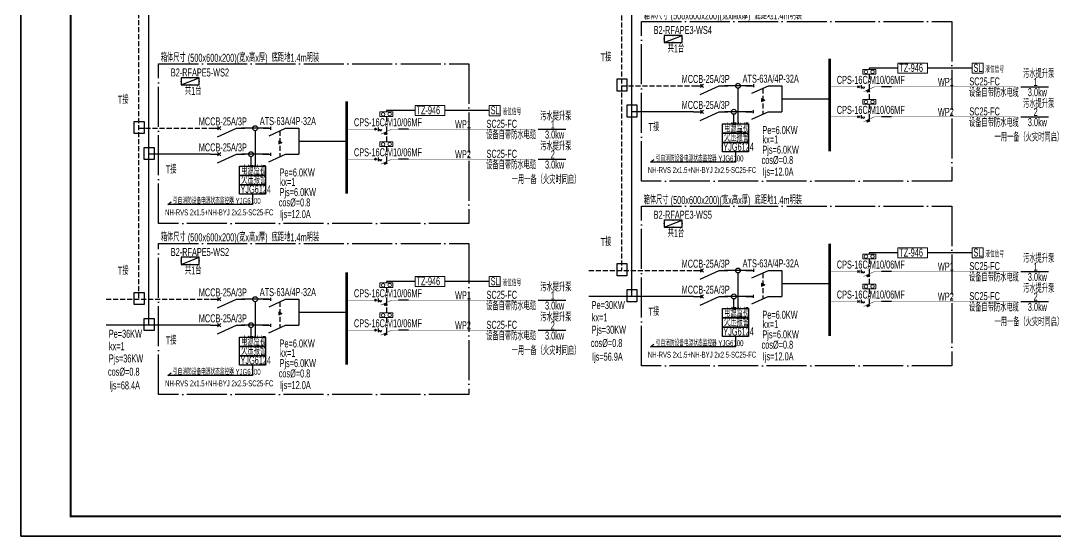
# Model space of a CAD drawing. Extents: x 776418 to 2076422, y -1170708 to 498544.
# Drawn here: x 908843 to 960562, y -1017069 to -991290 of the extents above; entities that cross this region are included whole.
import ezdxf

# ---------------------------------------------------------------- set-up
doc = ezdxf.new("R2010")
doc.units = 0
doc.header["$LTSCALE"] = 1000
doc.header["$MEASUREMENT"] = 0
for name, pattern in [('CONTINOUS', [0]), ('DASH', [0.35, 0.25, -0.1]), ('DASHDOT2', [0.5, 0.25, -0.125, 0, -0.125]), ('DOTE', [2.42, 2, -0.2, 0.02, -0.2]), ('HIDDEN', [0.375, 0.25, -0.125])]:
    doc.linetypes.add(name, pattern=pattern)
doc.layers.get('0').update_dxf_attribs({"linetype": 'CONTINUOUS'})
for name, color, linetype in [('D-TEXT', 7, 'CONTINUOUS'), ('DIM-动力', 3, 'CONTINUOUS'), ('DQ', 255, 'CONTINOUS'), ('EL-SYSTEM', 1, 'CONTINUOUS'), ('ELEMENT', 3, 'CONTINUOUS'), ('EQUIP-箱柜', 3, 'CONTINUOUS'), ('TEL_TITLE', 7, 'CONTINUOUS'), ('WIRE-母线', 6, 'CONTINUOUS'), ('WIRE-照明', 1, 'CONTINUOUS'), ('WIRE-系统', 4, 'CONTINUOUS'), ('WIRE-通讯', 4, 'CONTINUOUS')]:
    doc.layers.add(name, color=color, linetype=linetype)
doc.layers.add('层1', color=7, linetype='CONTINUOUS', lineweight=0)
doc.styles.add('_JD', font='ros.shx', dxfattribs={"width": 0.8, "bigfont": 'JD.shx'})
doc.styles.add('_TCH_LABEL', font='COMPLEX', dxfattribs={"bigfont": 'GBCBIG'})
doc.styles.add('DIM_FONT', font='SIMPLEX', dxfattribs={"width": 0.7, "bigfont": 'GBCBIG'})
doc.styles.get("Standard").update_dxf_attribs({"font": 'gbenor.shx', "bigfont": 'gbcbig.shx'})

# ---------------------------------------------------------------- blocks, each defined once
blk = doc.blocks.new('$element$00000596')
at = {"const_width": 0.0233}
for points in [[(0, 0), (0, -0.25)], [(-0.25, -0.2), (0, -0.75), (0, -1)]]:
    blk.add_lwpolyline(points, dxfattribs=at)
blk.add_arc((-0.008, -0.192), 0.0589, 81.8699, 278.1301)
at = {"flags": 9}
blk.add_attdef('S', (0, 0), '', height=0.00000667, dxfattribs=at)
blk = doc.blocks.new('KBO')
at = {"lineweight": 30}
for p, q in [((-1003, -47), (-1097, 47)), ((-1097, -47), (-1003, 47))]:
    blk.add_line(p, q, dxfattribs=at)
at = {"color": 2, "lineweight": 25}
blk.add_line((-921, 91), (-921, -91), dxfattribs=at)
at = {"color": 2}
for p, q in [((-644, -187), (-514, -129)), ((-641, -193), (-511, -135)), ((-638, -199), (-509, -141)), ((-636, -205), (-506, -147)), ((-633, -211), (-503, -153)), ((-630, -217), (-501, -159)), ((-628, -222), (-498, -165)), ((-625, -228), (-495, -171)), ((-623, -234), (-493, -177)), ((-620, -240), (-490, -182)), ((-617, -246), (-487, -188)), ((-615, -252), (-485, -194)), ((-612, -258), (-482, -200)), ((-609, -264), (-480, -206))]:
    blk.add_line(p, q, dxfattribs=at)
blk.add_lwpolyline([(-645, -183), (-515, -125), (-478, -210), (-608, -268)], close=True)
at = {"layer": 'ELEMENT', "xscale": 999.9899999999907, "yscale": 999.9899999999907, "zscale": 999.9899999999907, "rotation": 90}
blk.add_blockref('$element$00000596', (-1000, 0), dxfattribs=at)
blk = doc.blocks.new('M_M8')
for p, q in [((-0.25, -0.2), (0, -0.75)), ((0.05, -0.25), (-0.05, -0.25))]:
    blk.add_line(p, q)
for points in [[(0, 0), (0, -0.25)], [(0, -0.75), (0, -1)]]:
    blk.add_lwpolyline(points)
at = {"style": 'DIM_FONT', "width": 0.8, "flags": 9}
blk.add_attdef('S', (0.25, -0.5), '', height=0.2, dxfattribs=at)
blk = doc.blocks.new('M_M7')
for p, q in [((-0.25, -0.2), (0, -0.75)), ((-0.047, -0.297), (0.047, -0.203)), ((-0.047, -0.203), (0.047, -0.297))]:
    blk.add_line(p, q)
for points in [[(0, 0), (0, -0.25)], [(0, -0.75), (0, -1)]]:
    blk.add_lwpolyline(points)
at = {"width": 0.8, "flags": 9}
blk.add_attdef('S', (0.25, -0.5), '', height=0.2, dxfattribs=at)
blk = doc.blocks.new('$equip$00001416')
for p, q in [((0.75, 0.6), (-0.75, 0.6)), ((-0.75, 0), (0.75, 0.6)), ((-0.75, 0.6), (-0.75, 0)), ((-0.75, 0), (0.75, 0)), ((0.75, 0), (0.75, 0.6))]:
    blk.add_line(p, q)
for p in [(-0.75, 0.3), (0, 0.6), (0, 0), (0.75, 0.3)]:
    blk.add_point(p)
at = {"style": '_TCH_LABEL', "flags": 9}
blk.add_attdef('A', (0, 0), '', height=0.00002, dxfattribs=at)
blk = doc.blocks.new('A$C00115E70')
at = {"layer": 'WIRE-通讯', "ltscale": 0.001}
blk.add_lwpolyline([(-84100, 59400), (0, 59400), (0, 0), (-84100, 0)], close=True, dxfattribs=at)

msp = doc.modelspace()

# ---------------------------------------------------------------- linework, layer by layer
at = {"linetype": 'DOTE'}
for p, q in [((939874, -991334), (955384, -991334)), ((939874, -999310), (939874, -991334)), ((955384, -991334), (955384, -999310)), ((915738, -993455), (931248, -993455)), ((915738, -1001430), (915738, -993455)), ((931248, -993455), (931248, -1001430)), ((955384, -999310), (939874, -999310)), ((939874, -1000568), (955384, -1000568)), ((939874, -1008543), (939874, -1000568)), ((955384, -1000568), (955384, -1008543)), ((931248, -1001430), (915738, -1001430)), ((915738, -1002431), (931248, -1002431)), ((915738, -1009979), (915738, -1002431)), ((931248, -1002431), (931248, -1009979)), ((955384, -1008543), (939874, -1008543)), ((931248, -1009979), (915738, -1009979))]:
    msp.add_line(p, q, dxfattribs=at)
at = {"color": 1, "lineweight": 25}
for p, q in [((952370, -994597), (951866, -994597)), ((952370, -996097), (951866, -996097)), ((928234, -996717), (927730, -996717)), ((928234, -998217), (927730, -998217)), ((952370, -1003830), (951866, -1003830)), ((928234, -1005266), (927730, -1005266)), ((952370, -1005330), (951866, -1005330)), ((928234, -1006766), (927730, -1006766))]:
    msp.add_line(p, q, dxfattribs=at)
at = {"lineweight": 0}
for points in [[(956398, -993412), (956949, -993412), (956949, -993919), (956398, -993919)], [(932262, -995532), (932813, -995532), (932813, -996039), (932262, -996039)], [(956398, -1002645), (956949, -1002645), (956949, -1003152), (956398, -1003152)], [(932262, -1004082), (932813, -1004082), (932813, -1004588), (932262, -1004588)]]:
    msp.add_lwpolyline(points, close=True, dxfattribs=at)
at = {"layer": 'D-TEXT'}
for p, q in [((958845, -994597), (960223, -994597)), ((958845, -996097), (960223, -996097)), ((934709, -996718), (936087, -996718)), ((934709, -998218), (936087, -998218)), ((958845, -1003831), (960223, -1003831)), ((934709, -1005267), (936087, -1005267)), ((958845, -1005331), (960223, -1005331)), ((934709, -1006767), (936087, -1006767))]:
    msp.add_line(p, q, dxfattribs=at)
for points in [[(937525, -993431, 0, 0, 0), (938463, -993431, 0, 0, 0), (938767, -994054, 80, 0, 0), (938899, -994323, 0, 0, 0)], [(913390, -995551, 0, 0, 0), (914327, -995551, 0, 0, 0), (914632, -996174, 80, 0, 0), (914763, -996444, 0, 0, 0)], [(940778, -996916, 0, 0, 0), (939841, -996916, 0, 0, 0), (939536, -996293, 80, 0, 0), (939405, -996024, 0, 0, 0)], [(916642, -999037, 0, 0, 0), (915705, -999037, 0, 0, 0), (915400, -998414, 80, 0, 0), (915269, -998144, 0, 0, 0)], [(937525, -1002664, 0, 0, 0), (938463, -1002664, 0, 0, 0), (938767, -1003287, 80, 0, 0), (938899, -1003557, 0, 0, 0)], [(913390, -1004100, 0, 0, 0), (914327, -1004100, 0, 0, 0), (914632, -1004723, 80, 0, 0), (914763, -1004993, 0, 0, 0)], [(940778, -1006150, 0, 0, 0), (939841, -1006150, 0, 0, 0), (939536, -1005527, 80, 0, 0), (939405, -1005257, 0, 0, 0)], [(916642, -1007586, 0, 0, 0), (915705, -1007586, 0, 0, 0), (915400, -1006963, 80, 0, 0), (915269, -1006693, 0, 0, 0)]]:
    msp.add_lwpolyline(points, format="xyseb", dxfattribs=at)
at = {"layer": 'DIM-动力', "ltscale": 0.001}
msp.add_lwpolyline([(908843, -1017069), (992943, -1017069), (992943, -957669), (908843, -957669)], close=True, dxfattribs=at)
at = {"layer": 'DQ'}
for p, q in [((944696, -994670), (944696, -996448)), ((944493, -996448), (944493, -995969)), ((920560, -996791), (920560, -998568)), ((920357, -998568), (920357, -998090)), ((944570, -997851), (944570, -998365)), ((940333, -998365), (940497, -998231)), ((944570, -998365), (940333, -998365)), ((920434, -999971), (920434, -1000485)), ((916197, -1000485), (916361, -1000351)), ((920434, -1000485), (916197, -1000485)), ((944696, -1003904), (944696, -1005681)), ((920560, -1005340), (920560, -1007117)), ((944493, -1005681), (944493, -1005203)), ((920357, -1007117), (920357, -1006639)), ((940333, -1007598), (940497, -1007464)), ((944570, -1007084), (944570, -1007598)), ((944570, -1007598), (940333, -1007598)), ((916197, -1009034), (916361, -1008900)), ((920434, -1009034), (916197, -1009034)), ((920434, -1008521), (920434, -1009034))]:
    msp.add_line(p, q, dxfattribs=at)
for points in [[(943920, -996448), (945220, -996448), (945220, -996916), (943920, -996916)], [(943920, -996916), (945220, -996916), (945220, -997383), (943920, -997383)], [(943920, -997383), (945220, -997383), (945220, -997851), (943920, -997851)], [(919784, -998568), (921084, -998568), (921084, -999036), (919784, -999036)], [(919784, -999036), (921084, -999036), (921084, -999504), (919784, -999504)], [(919784, -999504), (921084, -999504), (921084, -999971), (919784, -999971)], [(943920, -1005681), (945220, -1005681), (945220, -1006149), (943920, -1006149)], [(943920, -1006149), (945220, -1006149), (945220, -1006617), (943920, -1006617)], [(943920, -1006617), (945220, -1006617), (945220, -1007084), (943920, -1007084)], [(919784, -1007117), (921084, -1007117), (921084, -1007585), (919784, -1007585)], [(919784, -1007585), (921084, -1007585), (921084, -1008053), (919784, -1008053)], [(919784, -1008053), (921084, -1008053), (921084, -1008521), (919784, -1008521)]]:
    msp.add_lwpolyline(points, close=True, dxfattribs=at)
for centre in [(944701, -994546), (944493, -995845), (920566, -996666), (920357, -997965), (944701, -1003779), (920566, -1005216), (944493, -1005078), (920357, -1006515)]:
    msp.add_circle(centre, 124, dxfattribs=at)
at = {"layer": 'EL-SYSTEM'}
for points in [[(938652, -994204), (939147, -994204), (939147, -994812), (938652, -994812)], [(939152, -995503), (939647, -995503), (939647, -996111), (939152, -996111)], [(914516, -996324), (915011, -996324), (915011, -996933), (914516, -996933)], [(915016, -997623), (915511, -997623), (915511, -998232), (915016, -998232)], [(938652, -1003437), (939147, -1003437), (939147, -1004046), (938652, -1004046)], [(914516, -1004873), (915011, -1004873), (915011, -1005482), (914516, -1005482)], [(939152, -1004736), (939647, -1004736), (939647, -1005345), (939152, -1005345)], [(915016, -1006172), (915511, -1006172), (915511, -1006781), (915016, -1006781)]]:
    msp.add_lwpolyline(points, close=True, dxfattribs=at)
at = {"layer": 'TEL_TITLE'}
msp.add_lwpolyline([(908843, -1017069), (992943, -1017069), (992943, -957669), (908843, -957669)], close=True, dxfattribs=at)
at = {"layer": 'TEL_TITLE', "const_width": 100}
msp.add_lwpolyline([(911343, -1016069), (991943, -1016069), (991943, -958669), (911343, -958669)], close=True, dxfattribs=at)
at = {"layer": 'WIRE-母线', "const_width": 133}
for points in [[(949275, -993197), (949275, -997825)], [(925139, -995317), (925139, -999945)], [(949275, -1002430), (949275, -1007058)], [(925139, -1003866), (925139, -1008494)]]:
    msp.add_lwpolyline(points, dxfattribs=at)
at = {"layer": 'WIRE-照明', "linetype": 'DASH'}
for p, q in [((914740, -973413), (914740, -1005216)), ((938876, -980526), (938876, -1003779)), ((938876, -994546), (942474, -994546)), ((914740, -996666), (918338, -996666)), ((937247, -1003779), (942474, -1003779)), ((913112, -1005216), (918338, -1005216))]:
    msp.add_line(p, q, dxfattribs=at)
at = {"layer": 'WIRE-照明'}
for p, q in [((915240, -973413), (915240, -1006515)), ((939376, -980526), (939376, -1005078)), ((945385, -994546), (944018, -994546)), ((946594, -994546), (946889, -994546)), ((946889, -994546), (946889, -995845)), ((945874, -995182), (945874, -995329)), ((945874, -995182), (946034, -995256)), ((945874, -995329), (946034, -995256)), ((946889, -995195), (949275, -995195)), ((942474, -995845), (939376, -995845)), ((945389, -995845), (944022, -995845)), ((946588, -995845), (946889, -995845)), ((921249, -996666), (919882, -996666)), ((922458, -996666), (922754, -996666)), ((922754, -996666), (922754, -997965)), ((921739, -997302), (921739, -997450)), ((921739, -997302), (921898, -997376)), ((921739, -997450), (921898, -997376)), ((922754, -997316), (925139, -997316)), ((918338, -997965), (915240, -997965)), ((921254, -997965), (919886, -997965)), ((922452, -997965), (922754, -997965)), ((945385, -1003779), (944018, -1003779)), ((946594, -1003779), (946889, -1003779)), ((946889, -1003779), (946889, -1005078)), ((945874, -1004415), (945874, -1004563)), ((945874, -1004415), (946034, -1004489)), ((945874, -1004563), (946034, -1004489)), ((946889, -1004429), (949275, -1004429)), ((921249, -1005216), (919882, -1005216)), ((922458, -1005216), (922754, -1005216)), ((922754, -1005216), (922754, -1006515)), ((942474, -1005078), (937247, -1005078)), ((945389, -1005078), (944022, -1005078)), ((946588, -1005078), (946889, -1005078)), ((921739, -1005852), (921739, -1005999)), ((921739, -1005852), (921898, -1005925)), ((921739, -1005999), (921898, -1005925)), ((922754, -1005865), (925139, -1005865)), ((918338, -1006515), (913112, -1006515)), ((921254, -1006515), (919886, -1006515)), ((922452, -1006515), (922754, -1006515))]:
    msp.add_line(p, q, dxfattribs=at)
at = {"layer": 'WIRE-照明', "linetype": 'HIDDEN'}
for p, q in [((945936, -994674), (945936, -995973)), ((921800, -996795), (921800, -998094)), ((945936, -1003908), (945936, -1005207)), ((921800, -1005344), (921800, -1006643))]:
    msp.add_line(p, q, dxfattribs=at)
at = {"layer": 'WIRE-系统', "const_width": 23.3}
for points in [[(949275, -994597), (950775, -994597)], [(951775, -994597), (955384, -994597)], [(955384, -994597), (958580, -994597)], [(949275, -996097), (950775, -996097)], [(951775, -996097), (955384, -996097)], [(955384, -996097), (958580, -996097)], [(925139, -996717), (926639, -996717)], [(927639, -996717), (931248, -996717)], [(931248, -996717), (934444, -996717)], [(925139, -998217), (926639, -998217)], [(927639, -998217), (931248, -998217)], [(931248, -998217), (934444, -998217)], [(949275, -1003830), (950775, -1003830)], [(951775, -1003830), (955384, -1003830)], [(955384, -1003830), (958580, -1003830)], [(925139, -1005266), (926639, -1005266)], [(927639, -1005266), (931248, -1005266)], [(931248, -1005266), (934444, -1005266)], [(949275, -1005330), (950775, -1005330)], [(951775, -1005330), (955384, -1005330)], [(955384, -1005330), (958580, -1005330)], [(925139, -1006766), (926639, -1006766)], [(927639, -1006766), (931248, -1006766)], [(931248, -1006766), (934444, -1006766)]]:
    msp.add_lwpolyline(points, dxfattribs=at)
at = {"layer": '层1', "color": 4, "linetype": 'DASHDOT2', "lineweight": -3}
for p, q in [((951260, -993963), (951259, -995232)), ((951260, -993664), (951260, -993732)), ((951260, -995463), (951259, -996222)), ((927124, -996083), (927123, -997352)), ((927124, -995784), (927124, -995852)), ((927124, -997583), (927123, -998343)), ((951260, -1003196), (951259, -1004465)), ((951260, -1002897), (951260, -1002965)), ((927124, -1004333), (927124, -1004401)), ((927124, -1004633), (927123, -1005901)), ((951260, -1004696), (951259, -1005456)), ((927124, -1006133), (927123, -1006892))]:
    msp.add_line(p, q, dxfattribs=at)
at = {"layer": '层1', "color": 4, "linetype": 'DASHDOT2', "lineweight": -3, "ltscale": 500}
for p, q in [((952691, -993664), (951260, -993664)), ((956398, -993665), (954181, -993665)), ((928555, -995785), (927124, -995784)), ((932262, -995786), (930045, -995785)), ((952691, -1002898), (951260, -1002897)), ((956398, -1002899), (954181, -1002898)), ((928555, -1004334), (927124, -1004333)), ((932262, -1004335), (930045, -1004334))]:
    msp.add_line(p, q, dxfattribs=at)
at = {"layer": '层1', "color": 6, "lineweight": 15}
for points in [[(952691, -993411), (954181, -993411), (954181, -993917), (952691, -993917)], [(928555, -995531), (930045, -995531), (930045, -996038), (928555, -996038)], [(952691, -1002644), (954181, -1002644), (954181, -1003151), (952691, -1003151)], [(928555, -1004080), (930045, -1004080), (930045, -1004587), (928555, -1004587)]]:
    msp.add_lwpolyline(points, close=True, dxfattribs=at)
at = {"layer": '层1', "color": 2, "linetype": 'Continuous', "lineweight": 15}
for points in [[(950935, -993963), (951585, -993963), (951585, -993732), (950935, -993732)], [(950935, -995463), (951585, -995463), (951585, -995232), (950935, -995232)], [(926799, -996083), (927449, -996083), (927449, -995852), (926799, -995852)], [(926799, -997583), (927449, -997583), (927449, -997352), (926799, -997352)], [(950935, -1003196), (951585, -1003196), (951585, -1002965), (950935, -1002965)], [(926799, -1004633), (927449, -1004633), (927449, -1004401), (926799, -1004401)], [(950935, -1004696), (951585, -1004696), (951585, -1004465), (950935, -1004465)], [(926799, -1006133), (927449, -1006133), (927449, -1005901), (926799, -1005901)]]:
    msp.add_lwpolyline(points, close=True, dxfattribs=at)
for centre in [(951098, -993848), (951422, -993846), (951098, -995348), (951422, -995346), (926963, -995969), (927286, -995967), (926963, -997469), (927286, -997467), (951098, -1003082), (951422, -1003080), (926963, -1004518), (927286, -1004516), (951098, -1004582), (951422, -1004580), (926963, -1006018), (927286, -1006016)]:
    msp.add_circle(centre, 87.9, dxfattribs=at)

# ---------------------------------------------------------------- block references
at = {"layer": 'DQ', "xscale": 1500, "yscale": 1500, "zscale": 1500, "rotation": 90}
for p in [(945094, -994546), (945088, -995845), (920958, -996666), (920952, -997965), (945094, -1003779), (920958, -1005216), (945088, -1005078), (920952, -1006515)]:
    msp.add_blockref('M_M8', p, dxfattribs=at)
at = {"layer": 'ELEMENT', "xscale": 1714.285714285681, "yscale": 1714.285714285681, "zscale": 1714.285714285681, "rotation": 90}
for p in [(942474, -994546), (942474, -995845), (918338, -996666), (918338, -997965), (942474, -1003779), (918338, -1005216), (942474, -1005078), (918338, -1006515)]:
    msp.add_blockref('M_M7', p, dxfattribs=at)
at = {"layer": 'EQUIP-箱柜', "ltscale": 0.001, "xscale": 600, "yscale": 600, "zscale": 600}
for p in [(941459, -992383), (917323, -994504), (941459, -1001617), (917323, -1003480)]:
    msp.add_blockref('$equip$00001416', p, dxfattribs=at)
at = {"layer": 'WIRE-通讯', "ltscale": 0.001}
msp.add_blockref('A$C00115E70', (992943, -1017069), dxfattribs=at)
at = {"layer": '层1', "color": 4, "lineweight": -3}
for p in [(951775, -994597), (951775, -996097), (927639, -996717), (927639, -998217), (951775, -1003830), (927639, -1005266), (951775, -1005330), (927639, -1006766)]:
    msp.add_blockref('KBO', p, dxfattribs=at)

# ---------------------------------------------------------------- texts
at = {"layer": 'D-TEXT', "style": '_JD', "width": 0.6}
for s, height, p in [('箱体尺寸 (500x600x200)(宽x高x厚)  底距地1.4m明装', 400, (939983, -991226)), ('B2-RFAPE3-WS4', 400, (940484, -991957)), ('共1台', 400, (941187, -992879)), ('箱体尺寸 (500x600x200)(宽x高x厚)  底距地1.4m明装', 400, (915847, -993346)), ('T接', 400, (937834, -993321)), ('TZ-946', 400, (952765, -993847)), ('SL', 400, (956472, -993848)), ('B2-RFAPE5-WS2', 400, (916348, -994078)), ('MCCB-25A/3P', 400, (941882, -994404)), ('ATS-63A/4P-32A', 400, (944931, -994390, -2980)), ('CPS-16C/M10/06MF', 400, (949639, -994449)), ('液位信号', 300, (957064, -993879)), ('污水提升泵', 400, (958950, -994151)), ('WP1', 400, (954692, -994548)), ('SC25-FC', 400, (956266, -994526)), ('1', 400, (959476, -994554)), ('T接', 400, (913698, -995441)), ('共1台', 400, (917051, -994999)), ('设备自带防水电缆', 400, (956247, -995092)), ('3.0kw', 400, (959189, -995064)), ('TZ-946', 400, (928629, -995967)), ('SL', 400, (932336, -995968)), ('MCCB-25A/3P', 400, (941882, -995703)), ('CPS-16C/M10/06MF', 400, (949639, -995949)), ('污水提升泵', 400, (958950, -995651)), ('MCCB-25A/3P', 400, (917746, -996525)), ('ATS-63A/4P-32A', 400, (920795, -996510, -2980)), ('液位信号', 300, (932928, -996000)), ('污水提升泵', 400, (934814, -996272)), ('WP2', 400, (954692, -996048)), ('SC25-FC', 400, (956266, -996026)), ('2', 400, (959476, -996054)), ('CPS-16C/M10/06MF', 400, (925503, -996569)), ('WP1', 400, (930556, -996668)), ('SC25-FC', 400, (932130, -996646)), ('1', 400, (935340, -996675)), ('T接', 400, (940230, -996806)), ('电源监视', 400, (944003, -996860, 37)), ('Pe=6.0KW', 400, (945920, -996959)), ('设备自带防水电缆', 400, (956247, -996592)), ('3.0kw', 400, (959189, -996564)), ('设备自带防水电缆', 400, (932111, -997212)), ('3.0kw', 400, (935054, -997184)), ('欠压报警', 400, (944003, -997328, 37)), ('kx=1', 400, (945926, -997428)), ('一用一备（火灾时同启）', 400, (957523, -997326)), ('MCCB-25A/3P', 400, (917746, -997824)), ('CPS-16C/M10/06MF', 400, (925503, -998069)), ('污水提升泵', 400, (934814, -997772)), ('YJG6124', 400, (943966, -997796, 37)), ('Pjs=6.0KW', 400, (945920, -997941)), ('WP2', 400, (930556, -998168)), ('SC25-FC', 400, (932130, -998146)), ('2', 400, (935340, -998175)), ('引自消防设备电源状态监控器 YJG6100 ', 300, (940595, -998329)), ('cos%%C=0.8', 400, (945878, -998455)), ('T接', 400, (916094, -998927)), ('电源监视', 400, (919867, -998980, 37)), ('Pe=6.0KW', 400, (921784, -999079)), ('设备自带防水电缆', 400, (932111, -998712)), ('3.0kw', 400, (935054, -998684)), ('NH-RVS 2x1.5+NH-BYJ 2x2.5-SC25-FC ', 300, (940198, -998904)), ('Ijs=12.0A', 400, (945940, -999040)), ('欠压报警', 400, (919867, -999448, 37)), ('kx=1', 400, (921790, -999548)), ('一用一备（火灾时同启）', 400, (933387, -999447)), ('YJG6124', 400, (919830, -999916, 37)), ('Pjs=6.0KW', 400, (921784, -1000061)), ('引自消防设备电源状态监控器 YJG6100 ', 300, (916459, -1000449)), ('cos%%C=0.8', 400, (921742, -1000576)), ('箱体尺寸 (500x600x200)(宽x高x厚)  底距地1.4m明装', 400, (939983, -1000459)), ('NH-RVS 2x1.5+NH-BYJ 2x2.5-SC25-FC ', 300, (916062, -1001025)), ('Ijs=12.0A', 400, (921804, -1001160)), ('B2-RFAPE3-WS5', 400, (940484, -1001191)), ('共1台', 400, (941187, -1002112)), ('箱体尺寸 (500x600x200)(宽x高x厚)  底距地1.4m明装', 400, (915847, -1002322)), ('T接', 400, (937834, -1002554)), ('B2-RFAPE5-WS2', 400, (916348, -1003054)), ('TZ-946', 400, (952765, -1003080)), ('SL', 400, (956472, -1003081)), ('液位信号', 300, (957064, -1003113)), ('MCCB-25A/3P', 400, (941882, -1003638)), ('ATS-63A/4P-32A', 400, (944931, -1003623, -2980)), ('CPS-16C/M10/06MF', 400, (949639, -1003682)), ('污水提升泵', 400, (958950, -1003385)), ('T接', 400, (913698, -1003990)), ('共1台', 400, (917051, -1003975)), ('WP1', 400, (954692, -1003781)), ('SC25-FC', 400, (956266, -1003759)), ('1', 400, (959476, -1003788)), ('TZ-946', 400, (928629, -1004516)), ('SL', 400, (932336, -1004517)), ('液位信号', 300, (932928, -1004549)), ('污水提升泵', 400, (934814, -1004821)), ('设备自带防水电缆', 400, (956247, -1004325)), ('3.0kw', 400, (959189, -1004297)), ('MCCB-25A/3P', 400, (917746, -1005074)), ('ATS-63A/4P-32A', 400, (920795, -1005060, -2980)), ('CPS-16C/M10/06MF', 400, (925503, -1005118)), ('WP1', 400, (930556, -1005217)), ('SC25-FC', 400, (932130, -1005196)), ('1', 400, (935340, -1005224)), ('MCCB-25A/3P', 400, (941882, -1004937)), ('CPS-16C/M10/06MF', 400, (949639, -1005182)), ('WP2', 400, (954692, -1005281)), ('SC25-FC', 400, (956266, -1005259)), ('污水提升泵', 400, (958950, -1004885)), ('2', 400, (959476, -1005288)), ('设备自带防水电缆', 400, (932111, -1005761)), ('3.0kw', 400, (935054, -1005733)), ('Pe=30KW', 400, (937383, -1005708)), ('设备自带防水电缆', 400, (956247, -1005825)), ('3.0kw', 400, (959189, -1005797)), ('污水提升泵', 400, (934814, -1006321)), ('kx=1', 400, (937390, -1006327)), ('T接', 400, (940230, -1006040)), ('电源监视', 400, (944003, -1006093, 37)), ('Pe=6.0KW', 400, (945920, -1006192)), ('MCCB-25A/3P', 400, (917746, -1006373)), ('CPS-16C/M10/06MF', 400, (925503, -1006618)), ('WP2', 400, (930556, -1006717)), ('SC25-FC', 400, (932130, -1006696)), ('2', 400, (935340, -1006724)), ('欠压报警', 400, (944003, -1006561, 37)), ('kx=1', 400, (945926, -1006661)), ('一用一备（火灾时同启）', 400, (957523, -1006560)), ('Pe=36KW', 400, (913247, -1007144)), ('设备自带防水电缆', 400, (932111, -1007261)), ('3.0kw', 400, (935054, -1007233)), ('Pjs=30KW', 400, (937383, -1006940)), ('YJG6124', 400, (943966, -1007029, 37)), ('Pjs=6.0KW', 400, (945920, -1007174)), ('kx=1', 400, (913254, -1007763)), ('T接', 400, (916094, -1007476)), ('电源监视', 400, (919867, -1007530, 37)), ('Pe=6.0KW', 400, (921784, -1007628)), ('cos%%C=0.8', 400, (937342, -1007604)), ('引自消防设备电源状态监控器 YJG6100 ', 300, (940595, -1007562)), ('cos%%C=0.8', 400, (945878, -1007689)), ('Pjs=36KW', 400, (913247, -1008376)), ('欠压报警', 400, (919867, -1007997, 37)), ('kx=1', 400, (921790, -1008097)), ('一用一备（火灾时同启）', 400, (933387, -1007996)), ('Ijs=56.9A', 400, (937403, -1008288)), ('NH-RVS 2x1.5+NH-BYJ 2x2.5-SC25-FC ', 300, (940198, -1008138)), ('Ijs=12.0A', 400, (945940, -1008273)), ('YJG6124', 400, (919830, -1008465, 37)), ('Pjs=6.0KW', 400, (921784, -1008610)), ('cos%%C=0.8', 400, (913206, -1009040)), ('引自消防设备电源状态监控器 YJG6100 ', 300, (916459, -1008998)), ('cos%%C=0.8', 400, (921742, -1009125)), ('Ijs=68.4A', 400, (913268, -1009725)), ('NH-RVS 2x1.5+NH-BYJ 2x2.5-SC25-FC ', 300, (916062, -1009574)), ('Ijs=12.0A', 400, (921804, -1009709))]:
    msp.add_text(s, height=height, rotation=360, dxfattribs=at).set_placement(p)

doc.saveas('drawing.dxf')
